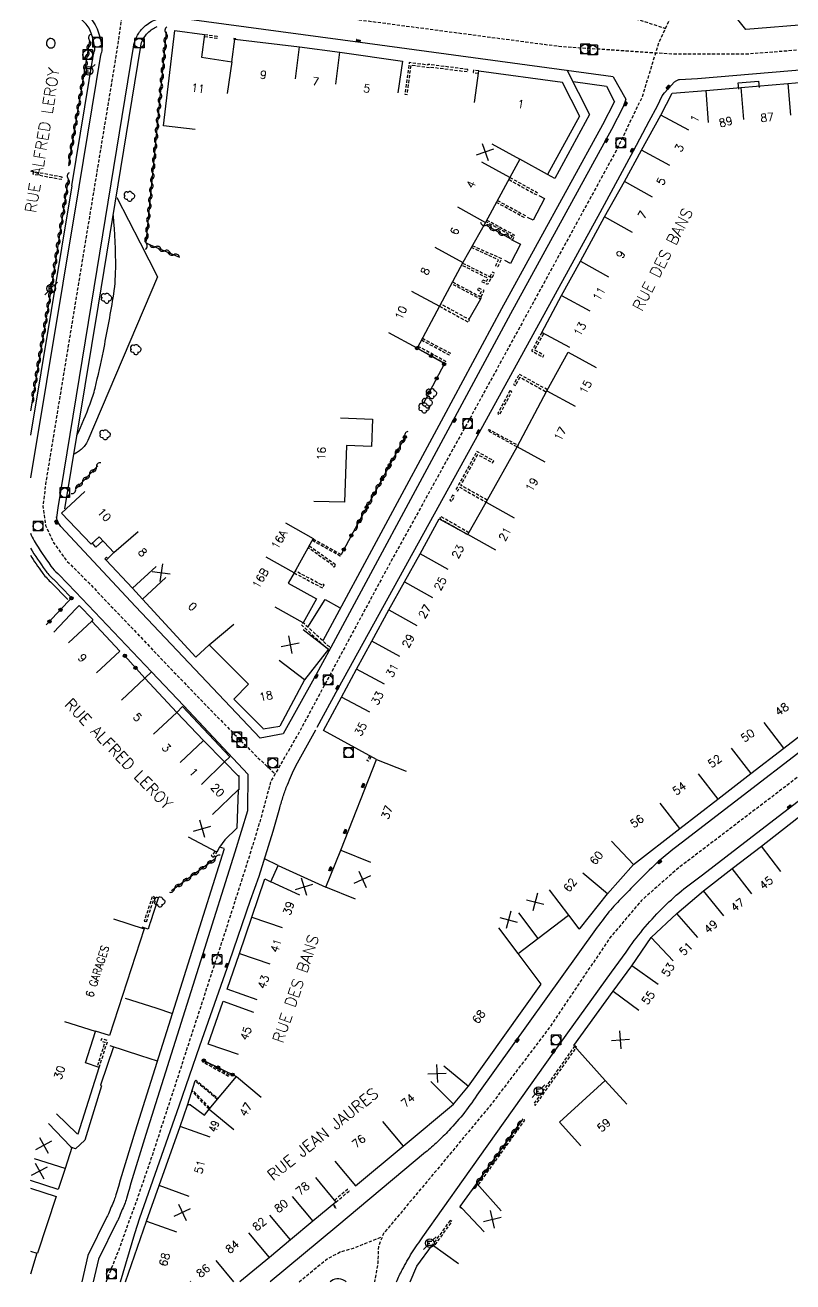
# Model space of a CAD drawing. Header units: millimetres. Extents: x 154999 to 156001, y 121000 to 122001.
# Drawn here: x 154999.2 to 155119.1, y 121000 to 121196.3 of the extents above; entities that cross this region are included whole.
import ezdxf
from ezdxf.enums import TextEntityAlignment as Align

# ---------------------------------------------------------------- set-up
doc = ezdxf.new("R2010")
doc.units = ezdxf.units.MM
doc.linetypes.add('DASHED', pattern=[0.75, 0.5, -0.25])
doc.layers.get('0').update_dxf_attribs({"linetype": 'CONTINUOUS'})
for name, color, linetype in [('W0001', 6, 'DASHED'), ('W0008', 7, 'CONTINUOUS'), ('W0017', 7, 'CONTINUOUS'), ('W0100', 7, 'CONTINUOUS'), ('W0112', 1, 'DASHED'), ('W0300', 7, 'CONTINUOUS'), ('W0302', 3, 'CONTINUOUS'), ('W0310', 3, 'CONTINUOUS'), ('W0322', 7, 'CONTINUOUS'), ('W0400', 7, 'CONTINUOUS'), ('W0420', 7, 'CONTINUOUS'), ('W0471', 7, 'CONTINUOUS'), ('W0984', 7, 'CONTINUOUS'), ('W0989', 7, 'CONTINUOUS'), ('W0991', 7, 'CONTINUOUS'), ('W1102', 7, 'CONTINUOUS')]:
    doc.layers.add(name, color=color, linetype=linetype)
doc.styles.get("Standard").update_dxf_attribs({"font": 'romans.shx', "width": 0.85})

# ---------------------------------------------------------------- blocks, each defined once
blk = doc.blocks.new('t991o')
at = {"color": 0, "linetype": 'Continuous'}
for p, q in [((-1, 1), (1, -1)), ((-1, -1), (1, 1))]:
    blk.add_line(p, q, dxfattribs=at)
blk = doc.blocks.new('t310o')
at = {"color": 0, "linetype": 'Continuous'}
for centre, start, end in [((-0.5, 0.38), 216.8699, 323.1304), ((0.5, -0.37), 36.8699, 143.1303)]:
    blk.add_arc(centre, 0.625, start, end, dxfattribs=at)
blk = doc.blocks.new('t322o')
at = {"color": 0, "linetype": 'Continuous'}
for radius in [0.25, 0.15]:
    blk.add_circle((0, 0), radius, dxfattribs=at)
blk = doc.blocks.new('T400')
for p, q in [((-0.15, 0.3), (0.15, 0.3)), ((-0.15, -0.25), (-0.15, 0.3)), ((-0.15, 0.15), (0.15, 0.15)), ((-0.15, 0), (0.15, 0)), ((0.15, 0.3), (0.15, -0.25)), ((-0.15, -0.15), (0.15, -0.15)), ((-0.15, -0.25), (-0.15, -0.3)), ((-0.15, -0.3), (0.15, -0.3)), ((0.15, -0.3), (0.15, -0.25))]:
    blk.add_line(p, q)
blk = doc.blocks.new('T420')
for p, q in [((0.75, 0.75), (-0.75, 0.75)), ((-0.75, 0.75), (-0.75, -0.75)), ((0.75, 0.75), (0.75, -0.75)), ((0.75, -0.75), (-0.75, -0.75))]:
    blk.add_line(p, q)
blk.add_ellipse((0, 0), major_axis=(-0.53, 0.53), ratio=1, start_param=3.926991, end_param=10.210176)
blk = doc.blocks.new('T300')
for p, q in [((-0.8, 0.51), (-0.86, 0.34)), ((-0.86, 0.34), (-0.86, 0.17)), ((-0.86, 0.17), (-0.74, 0.06)), ((-0.69, 0.63), (-0.8, 0.51)), ((-0.8, -0.06), (-0.74, 0.06)), ((-0.74, 0.06), (-0.69, 0.11)), ((-0.57, 0.69), (-0.69, 0.63)), ((-0.46, 0.69), (-0.57, 0.69)), ((-0.29, 0.63), (-0.46, 0.69)), ((-0.29, 0.63), (-0.17, 0.74)), ((-0.23, 0.57), (-0.29, 0.63)), ((-0.17, 0.74), (-0.06, 0.8)), ((-0.06, 0.8), (0.06, 0.8)), ((0.06, 0.8), (0.23, 0.74)), ((0.23, 0.74), (0.34, 0.63)), ((0.34, 0.63), (0.4, 0.51)), ((0.46, 0.46), (0.34, 0.46)), ((0.4, 0.51), (0.4, 0.46)), ((0.57, 0.4), (0.46, 0.46)), ((0.57, 0.4), (0.69, 0.29)), ((0.69, 0.29), (0.74, 0.17)), ((0.74, 0.06), (0.69, -0.17)), ((0.74, 0.17), (0.74, 0.06)), ((-0.8, -0.17), (-0.8, -0.06)), ((-0.8, -0.23), (-0.8, -0.17)), ((-0.74, -0.34), (-0.8, -0.23)), ((-0.69, -0.4), (-0.74, -0.34)), ((-0.51, -0.46), (-0.69, -0.4)), ((-0.4, -0.46), (-0.51, -0.46)), ((-0.4, -0.46), (-0.34, -0.46)), ((-0.34, -0.46), (-0.34, -0.4)), ((-0.34, -0.51), (-0.34, -0.46)), ((-0.29, -0.63), (-0.34, -0.51)), ((-0.17, -0.74), (-0.29, -0.63)), ((-0.06, -0.8), (-0.17, -0.74)), ((0.06, -0.8), (-0.06, -0.8)), ((0.17, -0.74), (0.06, -0.8)), ((0.23, -0.69), (0.17, -0.74)), ((0.29, -0.46), (0.23, -0.46)), ((0.29, -0.63), (0.23, -0.69)), ((0.46, -0.4), (0.29, -0.46)), ((0.34, -0.51), (0.29, -0.63)), ((0.34, -0.51), (0.34, -0.46)), ((0.57, -0.34), (0.46, -0.4)), ((0.63, -0.29), (0.57, -0.34)), ((0.69, -0.17), (0.63, -0.29))]:
    blk.add_line(p, q)
blk = doc.blocks.new('T471')
for p, q in [((-0.333334, 0.333334), (-0.333334, -0.333334)), ((-0.333334, 0.333334), (0.333334, 0.333334)), ((-0.333334, 0), (0, 0)), ((0.500001, 0.500001), (1.000002, 1.000002)), ((-0.500001, -0.500001), (-1.000002, -1.000002)), ((-0.333334, -0.333334), (0.333334, -0.333334))]:
    blk.add_line(p, q)
blk.add_ellipse((0, 0), major_axis=(0.471405, 0.471405), ratio=1, start_param=5.4977871438, end_param=11.780972451)

msp = doc.modelspace()

# ---------------------------------------------------------------- linework, layer by layer
at = {"layer": 'W0001', "flags": 128}
for points in [[(155134.61, 121367.42), (155130.64, 121311.19), (155127.6, 121281.62), (155123.86, 121265.99), (155118.48, 121246.86), (155114.98, 121237.06), (155105.61, 121209.6), (155098.14, 121193.5), (155095.57, 121185.1), (155091.56, 121176.76), (155069.37, 121136.17), (155055.35, 121110.74), (155041.99, 121085.85), (155037.55, 121078.15), (155035.91, 121072.09), (155034.05, 121066.02), (155030.77, 121055.76), (155022.34, 121029.93), (155018.84, 121019.2), (155016.74, 121013.14), (155013.7, 121004.74), (155011.83, 121000.07), (155011.82, 121000)], [(155000, 121204), (155027.91, 121200.24), (155082.58, 121193.01), (155100.47, 121191.8), (155111.69, 121191.8), (155150.23, 121194.83), (155156.78, 121195.53), (155160.51, 121197.16), (155166.35, 121201.13), (155195.09, 121220.96), (155241.5, 121252.34), (155272.8, 121273.57), (155292.33, 121286.81), (155328.07, 121311.78), (155364.75, 121336.74), (155374.12, 121343.36)], [(155409.87, 121270.76), (155375.71, 121249.01), (155365.05, 121242.26), (155327.02, 121217.34), (155286.14, 121190.81), (155263.95, 121176.77), (155256.84, 121172.3), (155241.83, 121161.88), (155239.65, 121160.62), (155191.34, 121129.29), (155166.62, 121113.41), (155151.03, 121102.76), (155129.53, 121086.17), (155101.1, 121064.53), (155095.42, 121059.52), (155090.49, 121053.68), (155081.09, 121039.72), (155072.15, 121027.93), (155062.4, 121016.17), (155055.18, 121007.58), (155054.38, 121005.52), (155054.26, 121002.89), (155053.78, 121000)], [(155067.06, 121209.33), (155085.33, 121201.11), (155093.96, 121197.5), (155099.21, 121195.79)], [(155014.93, 121201.99), (155013.36, 121191.5), (155004.36, 121136.8), (155002.36, 121124.57), (155001.96, 121121.16), (155002.36, 121118.16), (155003.56, 121115.55), (155005.57, 121112.74), (155009.18, 121109.13), (155024.05, 121093.55), (155031.67, 121085.73), (155035.29, 121082.12), (155038.25, 121079.36)], [(155041.98, 121000), (155043.12, 121000.96), (155046.45, 121003.64), (155048.4, 121004.68), (155050.47, 121005.25), (155052.41, 121006.05), (155054.98, 121007.06)]]:
    msp.add_lwpolyline(points, dxfattribs=at)
at = {"layer": 'W0008', "flags": 128}
for points in [[(155371.88, 121345.28), (155326.79, 121314.29), (155289.13, 121288.43), (155239.78, 121254.82), (155193.14, 121223.09), (155162.24, 121202.09), (155155.49, 121199.35), (155152.83, 121198.96), (155111.8, 121195.6), (155108.03, 121200.38, -0.060237), (155107.76, 121200.95, -0.060237), (155107.63, 121201.57, -0.050109), (155107.64, 121202.09, -0.050109), (155107.75, 121202.6)], [(155000, 121200.63), (155006.54, 121199.73), (155008.17, 121198.38, -0.063536), (155009.7, 121196.98, -0.088425), (155010.44, 121195.7, -0.042429), (155011.12, 121193.19, -0.096599), (155011.1, 121192.04, -0.052474), (155011.03, 121191.8, 0.062978), (155010.96, 121191.59), (155007.56, 121171.03), (155000, 121125.61)], [(155004.11, 121119.41), (155004.32, 121120.92), (155009.57, 121152.72), (155016.12, 121192.87), (155016.18, 121193.26, -0.085949), (155016.62, 121194.54, -0.069327), (155017.61, 121195.88, -0.049537), (155018.44, 121196.57, -0.049537), (155019.38, 121197.08), (155020.34, 121197.46), (155021.31, 121197.7), (155051.53, 121193.66), (155091.05, 121188.28)], [(155044.8, 121086.64), (155048.1, 121092.68), (155070.13, 121132.64), (155089.02, 121167.02), (155094.2, 121176.66), (155096.65, 121181.31), (155097.95, 121183.71), (155098.72, 121185.28), (155099.06, 121185.72), (155100.65, 121187.44, -0.027675), (155100.81, 121187.57, -0.027675), (155100.99, 121187.67, -0.028388), (155101.19, 121187.76, -0.028388), (155101.39, 121187.82), (155104.24, 121187.96), (155133.1, 121190.39)], [(155039.48, 121085.6), (155035.92, 121084.94), (155016.44, 121105.51), (155004.77, 121117.98, -0.031015), (155004.54, 121118.3, -0.031015), (155004.35, 121118.64, -0.034827), (155004.19, 121119.05, -0.034827), (155004.09, 121119.48)], [(155166.37, 121117.06), (155165.29, 121116.32), (155159.21, 121112.11), (155152.7, 121107.49), (155149.21, 121104.92), (155145.86, 121102.46), (155141.86, 121099.36), (155129.59, 121089.99), (155102.34, 121069.04, 0.011925), (155098.8, 121066.26, 0.02308), (155097.07, 121064.69, 0.002925), (155093.83, 121061.45, 0.003852), (155091.41, 121058.95, 0.023085), (155090.39, 121057.78, 0.010317), (155088.29, 121055.03), (155070, 121029.54, -0.023203), (155067.83, 121026.48, -0.023203), (155065.38, 121023.64, -0.015389), (155063.61, 121021.89, -0.015389), (155061.74, 121020.24), (155047.86, 121008.66), (155037.46, 121000)], [(155000, 121116.95, 0.042601), (155000.6, 121115.75, 0.018612), (155003.2, 121111.81, 0.055432), (155004.27, 121110.63, 0.012521), (155004.38, 121110.54, -0.030024), (155004.43, 121110.5), (155007.06, 121107.79), (155018.94, 121095.3), (155023.95, 121089.98), (155033.96, 121079.28), (155033.92, 121073.57), (155031.93, 121067.14), (155026.89, 121051.06), (155018.05, 121023.04), (155015.71, 121015.42), (155015.45, 121014.45, -0.012141), (155015.03, 121013.03, -0.018142), (155014.69, 121012.1, -0.002632), (155013.81, 121009.97, -0.015568), (155013.64, 121009.61, -0.035831), (155013.58, 121009.5, 0.036341), (155013.51, 121009.39), (155010.63, 121003.53), (155009.8, 121000)], [(155057.18, 121000, -0.013676), (155058.09, 121001.88, -0.019917), (155059.61, 121004.53, -0.019917), (155061.33, 121007.05), (155067.64, 121015.99), (155081.84, 121035.91), (155090.81, 121048.37), (155093.07, 121051.52, -0.02366), (155095.69, 121055.02, -0.02366), (155098.64, 121058.25, -0.022495), (155101.7, 121061.06, -0.022495), (155105.01, 121063.57), (155114.1, 121070.6), (155133.43, 121085.44), (155146.89, 121095.82, -0.002584), (155151.43, 121099.26, -0.007651), (155152.99, 121100.39, -0.000457), (155158.19, 121104.04, -0.000292), (155166.35, 121109.74, -0.006695), (155169.44, 121111.84, -0.002981), (155176.48, 121116.42)], [(155014.08, 121000), (155016.3, 121007.55), (155017.11, 121010), (155023.22, 121027.49), (155026.49, 121036.85), (155031.09, 121050.04), (155034.39, 121059.6), (155035.75, 121063.39), (155037.91, 121070.41), (155038.96, 121074.06, -0.012709), (155039.51, 121075.87, -0.012709), (155040.15, 121077.64, -0.011033), (155040.78, 121079.15, -0.011033), (155041.47, 121080.63), (155044.58, 121086.25)], [(155049.35, 121000, 0.035946), (155049.13, 121000.17, 0.172482), (155047.86, 121000.45, 0.148699), (155046.82, 121000, 0.148699)]]:
    msp.add_lwpolyline(points, format="xyb", dxfattribs=at)
msp.add_lwpolyline([(155091.03, 121188.24), (155093.01, 121184.74), (155092.61, 121183.56), (155090.79, 121179.98), (155075, 121151.23), (155065.94, 121134.39), (155046.93, 121099.11), (155044.35, 121094.3), (155039.5, 121085.59)], dxfattribs=at)
at = {"layer": 'W0017'}
for p, q in [((155000, 121173.52), (155000.47, 121173.39)), ((155006.48, 121171.21), (155000, 121132.26)), ((155070.3, 121153.52), (155068.52, 121150.33)), ((155018.94, 121095.3), (155017.86, 121094.3)), ((155030.28, 121067.7), (155029.52, 121067.92)), ((155038.73, 121065.05), (155036.6, 121066.08)), ((155019.95, 121059.95), (155018.69, 121056.07)), ((155024.52, 121027.58), (155025.76, 121031.38))]:
    msp.add_line(p, q, dxfattribs=at)
at = {"layer": 'W0017', "flags": 128}
for points in [[(155005.37, 121120.74), (155010.62, 121152.55), (155017.18, 121192.7), (155017.24, 121193.09, -0.085949), (155017.56, 121194.02, -0.069327), (155018.37, 121195.12, -0.049537), (155019.04, 121195.68, -0.049537), (155019.8, 121196.09)], [(155006.47, 121171.21), (155009.88, 121191.77, -0.062978), (155010.02, 121192.24, 0.052474), (155010.03, 121192.27, 0.096599), (155010.04, 121192.99, 0.042429), (155009.41, 121195.32, 0.088425), (155008.86, 121196.27, 0.063536), (155007.54, 121197.48)], [(155013.49, 121169.37), (155017.13, 121162.32), (155019.87, 121156.98), (155008.96, 121131.41, -0.053677), (155008.52, 121130.65, -0.053677), (155007.92, 121130, -0.041184), (155007.37, 121129.6, -0.041184), (155006.77, 121129.29)], [(155007.27, 121132.23, 0.015072), (155009.34, 121137.16, 0.031452), (155010.11, 121139.61, 0.011026), (155011.4, 121145.38, 0.007697), (155012.93, 121153.69, 0.04104), (155013.33, 121158.32, 0.023034), (155012.97, 121166.58)], [(155000, 121114.62, 0.016089), (155002.31, 121111.17, 0.055432), (155003.53, 121109.81, 0.010256), (155003.66, 121109.7), (155006.27, 121107.02)], [(155030.27, 121067.66), (155025.23, 121051.58), (155016.39, 121023.55), (155014.04, 121015.9), (155013.77, 121014.91, -0.012141), (155013.37, 121013.57, -0.018142), (155013.08, 121012.76, -0.002632), (155012.2, 121010.64, -0.012708), (155012.11, 121010.43, 0.029783), (155011.96, 121010.16), (155008.98, 121004.12), (155008.01, 121000)]]:
    msp.add_lwpolyline(points, format="xyb", dxfattribs=at)
msp.add_lwpolyline([(155003.72, 121192.99, 0.301633), (155003.8, 121193.8, 0.251411), (155003.19, 121194.2, 0.287905), (155002.62, 121193.91, 0.215359), (155002.54, 121193.24, 0.231527), (155002.97, 121192.78, 0.322064)], format="xyb", close=True, dxfattribs=at)
for points in [[(155083.82, 121189.32), (155087.33, 121182.32), (155081.92, 121172.33), (155080.79, 121172.96)], [(155084.82, 121187.5), (155090.03, 121186.79), (155091.24, 121184.34)], [(155110.68, 121186.3), (155110.6, 121187.3), (155113.77, 121187.54), (155113.85, 121186.54)], [(155091.2, 121184.27), (155089.4, 121180.71), (155073.62, 121151.98), (155064.55, 121135.14), (155045.69, 121100.12)], [(155079.44, 121169.68), (155080.33, 121169.21), (155078.55, 121165.82), (155077.66, 121166.28)], [(155075.3, 121162.73), (155076.57, 121162.07), (155074.99, 121159.09), (155074.1, 121159.56)], [(155011.33, 121115.75), (155010.22, 121114.78), (155009.68, 121115.39)], [(155007.61, 121105.65), (155007.11, 121105.12), (155003.68, 121101.49)], [(155007.62, 121105.66), (155009.74, 121103.46), (155009.58, 121103.22)], [(155043.34, 121102.29), (155046.03, 121106.59), (155048.3, 121105.34)], [(155022.89, 121088.96), (155023.75, 121089.85), (155031.16, 121082), (155030.31, 121081.21)], [(155018.7, 121056.11), (155018.39, 121055.11), (155017.44, 121055.4)], [(155022.25, 121041.88), (155019.63, 121042.73), (155014.88, 121044.28)], [(155012.96, 121036.73), (155010.97, 121030.72), (155011.09, 121030.64), (155008.49, 121022.15), (155007.04, 121020.79), (155006.46, 121021)], [(155019.85, 121034.47), (155017.23, 121035.33), (155012.47, 121036.87)]]:
    msp.add_lwpolyline(points, dxfattribs=at)
at = {"layer": 'W0100', "flags": 128}
for points in [[(155025.74, 121180), (155020.78, 121180.59), (155022.56, 121195.46), (155027.21, 121194.84), (155026.74, 121191.28), (155031.49, 121190.55), (155031.96, 121194.13), (155042.04, 121192.89), (155048.37, 121192.06), (155058.12, 121190.7), (155057.43, 121185.74)], [(155069.39, 121184.21), (155070.06, 121189.17), (155083.12, 121187.41)], [(155084.3, 121145.94), (155079.9, 121148.31), (155083, 121154.08), (155085.95, 121159.41), (155089.71, 121166.34), (155092.8, 121171.88), (155095.5, 121176.79), (155098.47, 121182.25), (155100.25, 121185.7), (155105.52, 121186.09), (155110.99, 121186.54), (155118.33, 121187.21), (155125.54, 121187.83)], [(155083.09, 121187.42), (155085.78, 121182.09), (155080.79, 121172.96), (155076.46, 121175.35), (155074.9, 121172.51), (155071.11, 121165.48), (155067.56, 121159.22), (155063.93, 121152.38), (155060.42, 121145.86), (155056.02, 121148.23)], [(155045.79, 121086.15), (155048.63, 121091.35), (155050.93, 121095.71), (155053.32, 121100.1), (155056.02, 121104.98), (155058.45, 121109.33), (155060.89, 121113.7), (155063.88, 121119.21), (155068.36, 121116.74), (155071.21, 121121.8), (155076.04, 121130.42), (155080.71, 121139.19), (155084.04, 121145.21), (155088.41, 121142.8)], [(155048.47, 121134.97), (155053.46, 121134.77), (155053.3, 121130.49), (155049.4, 121130.64), (155049.05, 121121.78), (155044.29, 121121.91)], [(155008.53, 121123.46), (155004.85, 121120.07), (155009.49, 121115.21), (155010.72, 121116.39), (155013.06, 121113.91), (155011.82, 121112.74), (155015.96, 121108.34), (155017.49, 121106.65), (155025.83, 121097.56), (155027.94, 121099.5), (155034.1, 121093.34), (155031.77, 121091.01), (155036.3, 121086.48), (155036.35, 121086.36), (155038.98, 121086.82)], [(155039.84, 121118.54), (155044.2, 121116.09), (155041.2, 121110.75), (155040.28, 121109.13), (155044.69, 121106.7), (155042.62, 121102.95), (155038.24, 121105.37)], [(155005.94, 121099.8), (155009.58, 121103.22), (155013.97, 121098.54), (155010.32, 121095.12)], [(155042.6, 121101.9), (155046.56, 121098.84), (155042.84, 121094.02), (155038.98, 121086.79)], [(155014.22, 121090.87), (155017.86, 121094.3), (155022.89, 121088.96), (155027.02, 121084.57), (155030.31, 121081.21), (155032.47, 121079.04), (155032.57, 121079.09), (155032.54, 121076.87), (155032.44, 121076.87)], [(155035.44, 121044.07), (155030.72, 121045.73), (155032.67, 121051.29), (155034.6, 121056.97), (155036.61, 121062.94), (155037.55, 121062.51), (155038.73, 121065.05), (155046.16, 121061.66), (155048.52, 121067.41), (155054.07, 121081.6), (155045.8, 121086.12)], [(155047.58, 121018.86), (155050.78, 121015.02), (155058.22, 121021.22), (155066.12, 121027.76), (155068.44, 121030.56), (155079.82, 121046.52), (155076.21, 121051.3), (155079.28, 121053.64), (155084.07, 121057.26), (155085.68, 121055.13), (155085.95, 121055.29), (155090.14, 121060.62), (155094.2, 121065.21), (155101.45, 121070.83), (155107.41, 121075.39), (155112.54, 121079.4), (155117.69, 121083.38), (155123.18, 121087.57)], [(155086.01, 121021.24), (155082.65, 121024.93), (155089.79, 121031.44), (155084.89, 121036.94), (155091.06, 121045.42), (155093.99, 121049.35), (155096.98, 121053.77), (155100.97, 121057.53), (155105.17, 121061.08), (155109.64, 121064.58), (155114.2, 121068.05), (155119.73, 121072.38), (155124.3, 121075.89), (155133.23, 121082.71), (155136.26, 121078.74)], [(155032.45, 121076.86), (155032.27, 121070.89), (155030.39, 121069.05), (155029.52, 121067.92), (155029.12, 121067.14), (155024.68, 121069.45)], [(155012.99, 121056.69), (155017.75, 121055.15), (155012.34, 121038.47), (155010.15, 121039.18)], [(155032.5, 121035.49), (155027.79, 121037.15), (155030.14, 121043.82), (155034.85, 121042.15)], [(155004.1, 121026.24), (155007.23, 121023.18), (155007.46, 121023.14), (155010.73, 121033.47), (155008.6, 121034.21), (155010.15, 121039.12)], [(155002.81, 121024.76), (155006.29, 121021.17), (155006.46, 121021), (155005.41, 121017.7), (155004.35, 121014.42), (155000, 121015.83)], [(155044.52, 121016.31), (155047.71, 121012.45), (155044.1, 121009.47), (155040.64, 121006.58), (155037.33, 121003.8), (155032.74, 121000)], [(155070.89, 121007.82), (155067.45, 121011.45), (155067.14, 121011.79), (155069.73, 121015.37), (155073.53, 121011.12)], [(155000, 121014.62), (155004, 121013.32), (155001.13, 121004.47), (155001, 121004.5), (155000, 121001.18)], [(155059.34, 121000), (155060.39, 121002.47), (155062.83, 121005.8), (155066.87, 121002.85)]]:
    msp.add_lwpolyline(points, dxfattribs=at)
msp.add_lwpolyline([(155014.86, 121000), (155018.12, 121009.48), (155020.11, 121015.03), (155023.39, 121024.25), (155024.52, 121027.58, -0.091524), (155024.64, 121027.67, -0.091524), (155024.78, 121027.71, -0.076502), (155024.91, 121027.7, -0.076502), (155025.03, 121027.66), (155027.19, 121026.03), (155027.93, 121026.95), (155032.19, 121032.07), (155036.04, 121028.87)], format="xyb", dxfattribs=at)
at = {"layer": 'W0112', "flags": 128}
for points in [[(155027.21, 121194.84), (155029.17, 121194.57), (155029.12, 121194.22), (155027.17, 121194.5)], [(155032.1, 121194.11), (155032.11, 121194.17), (155031.8, 121194.2), (155031.76, 121193.85), (155031.92, 121193.84)], [(155070.06, 121189.17), (155069.22, 121189.25), (155069.18, 121188.91), (155070.02, 121188.82)], [(155074.9, 121172.51), (155079.25, 121170.12), (155079.06, 121169.77), (155074.71, 121172.16)], [(155072.96, 121168.92), (155077.3, 121166.57), (155077.16, 121166.25), (155072.79, 121168.61)], [(155071.31, 121165.86), (155075.64, 121163.52), (155075.47, 121163.26), (155071.16, 121165.59)], [(155069.03, 121161.88), (155073.6, 121159.84), (155073.02, 121158.54), (155072.7, 121158.68), (155073.14, 121159.66), (155068.89, 121161.56)], [(155067.52, 121159.14), (155071.99, 121156.9), (155071.42, 121155.77), (155070.53, 121156.21), (155070.68, 121156.53), (155071.27, 121156.24), (155071.52, 121156.74), (155067.35, 121158.83)], [(155065.95, 121156.19), (155070.5, 121153.78), (155070.3, 121153.52), (155065.8, 121155.91)], [(155063.93, 121152.38), (155068.41, 121149.93), (155068.6, 121150.29), (155064.12, 121152.73)], [(155061.25, 121147.39), (155065.61, 121145.04), (155065.47, 121144.74), (155061.09, 121147.1)], [(155079.9, 121148.31), (155078.31, 121145.41), (155080.06, 121144.45), (155080.23, 121144.75), (155078.78, 121145.55), (155080.21, 121148.14)], [(155060.42, 121145.86), (155064.79, 121143.48), (155064.93, 121143.75), (155060.57, 121146.13)], [(155080.79, 121139.33), (155076.37, 121141.77), (155075.48, 121140.17), (155075.79, 121140), (155076.5, 121141.29), (155080.62, 121139.02)], [(155071.37, 121122.09), (155067.25, 121124.43), (155069.89, 121129.23), (155072.21, 121127.95), (155072.38, 121128.26), (155069.75, 121129.7), (155066.95, 121124.6), (155066.45, 121123.73), (155066.76, 121123.56), (155067.08, 121124.13), (155071.2, 121121.78)], [(155068.52, 121117.01), (155064.13, 121119.55), (155063.95, 121119.26), (155064.24, 121119.07), (155068.36, 121116.74)], [(155044.18, 121116.06), (155048.55, 121113.6), (155048.39, 121113.38), (155044.05, 121115.82)], [(155043.57, 121114.98), (155047.71, 121112.03), (155047.43, 121111.63), (155047.14, 121111.84), (155047.22, 121111.95), (155043.4, 121114.67)], [(155041.2, 121110.75), (155045.62, 121108.4), (155045.88, 121108.82), (155045.59, 121109.01), (155045.5, 121108.86), (155041.37, 121111.06)], [(155053.24, 121082.05), (155052.84, 121081.33), (155052.61, 121081.43), (155053.01, 121082.18)], [(155010.73, 121033.47), (155012.08, 121037.66), (155011.13, 121037.97), (155011.02, 121037.63), (155011.64, 121037.43), (155010.4, 121033.58)], [(155029.22, 121028.5), (155025.76, 121031.38), (155025.87, 121031.52), (155029.33, 121028.64)], [(155027.93, 121026.95), (155025.19, 121029.86), (155025.32, 121029.98), (155028.06, 121027.08)], [(155047.3, 121012.12), (155047.78, 121011.55), (155047.7, 121011.5), (155047.23, 121012.06)]]:
    msp.add_lwpolyline(points, dxfattribs=at)
for points in [[(155068.34, 121189.38), (155062.09, 121190.17), (155062.07, 121190.07), (155059.18, 121190.46), (155058.51, 121185.5), (155058.86, 121185.45), (155059.48, 121190.06), (155062.37, 121189.68), (155062.38, 121189.78), (155068.3, 121189.03)], [(155004.96, 121172.56), (155000.47, 121173.39), (155000.4, 121173.05), (155004.9, 121172.22)], [(155075.3, 121162.73), (155075.54, 121163.19), (155075.23, 121163.35), (155074.99, 121162.89)], [(155072.14, 121156.9), (155072.52, 121157.55), (155072.21, 121157.72), (155071.84, 121157.08)], [(155070.42, 121153.88), (155070.89, 121154.83), (155069.99, 121155.27), (155069.84, 121154.95), (155070.42, 121154.67), (155070.11, 121154.03)], [(155074.92, 121139.21), (155073.02, 121135.65), (155073.33, 121135.49), (155075.23, 121139.05)], [(155076.04, 121130.42), (155071.53, 121132.92), (155071.66, 121133.16), (155076.18, 121130.66)], [(155065.97, 121122.9), (155065.52, 121122.08), (155065.83, 121121.91), (155066.28, 121122.74)], [(155011.63, 121112.94), (155011.82, 121112.74), (155012.07, 121112.99), (155011.87, 121113.19)], [(155046.76, 121099.2), (155046.43, 121099.42), (155043.34, 121102.29), (155042.62, 121102.95), (155042.33, 121102.64), (155043.05, 121101.98), (155046.17, 121099.1), (155046.52, 121098.86)], [(155028.48, 121066.32), (155028.91, 121066.65), (155029.12, 121067.14), (155028.79, 121067.28), (155028.62, 121066.87), (155028.26, 121066.6)], [(155018.14, 121056.25), (155019.4, 121060.12), (155019.06, 121060.23), (155017.8, 121056.36)], [(155085.05, 121036.87), (155078.61, 121027.78), (155078.89, 121027.58), (155085.34, 121036.67)], [(155031.11, 121032.3), (155027, 121034.55), (155026.91, 121034.38), (155031.02, 121032.12)], [(155076.94, 121025.44), (155069.73, 121015.37), (155070.01, 121015.17), (155077.23, 121025.24)], [(155047.71, 121012.45), (155049.79, 121014.18), (155049.56, 121014.45), (155047.48, 121012.72)], [(155067.14, 121011.79), (155067.07, 121011.7), (155067.34, 121011.49), (155067.41, 121011.57)], [(155065.57, 121009.6), (155062.83, 121005.8), (155063.11, 121005.6), (155065.86, 121009.4)]]:
    msp.add_lwpolyline(points, close=True, dxfattribs=at)
at = {"layer": 'W0302', "flags": 128}
msp.add_lwpolyline([(155000, 121113.51, 0.01247), (155001.82, 121110.82, 0.055432), (155003.14, 121109.36, 0.008424), (155003.26, 121109.26), (155005.85, 121106.61)], format="xyb", dxfattribs=at)
at = {"layer": 'W0310', "flags": 128}
for points in [[(155009.25, 121193.87), (155005.97, 121174.52)], [(155018.07, 121162.29), (155021.25, 121195.24)], [(155005.92, 121172.26), (155003.23, 121155.15), (155000, 121136.07)], [(155071.21, 121165.04), (155075.07, 121162.9)], [(155018.07, 121162.29), (155018.73, 121162.01), (155023.32, 121160.04)], [(155058.51, 121131.96), (155050.42, 121117.08)], [(155007.07, 121123.84), (155008.45, 121125.28), (155010.53, 121127.44)], [(155028.86, 121066.06), (155022.02, 121061.1)], [(155069.73, 121015.37), (155076.71, 121025.1)]]:
    msp.add_lwpolyline(points, dxfattribs=at)
at = {"layer": 'W0322', "flags": 128}
for points in [[(155060.42, 121145.86), (155064.68, 121143.44), (155061.44, 121137.23)], [(155058.51, 121131.96), (155050.42, 121117.08), (155048.55, 121113.6)], [(155006.41, 121106.78), (155005.92, 121106.25), (155002.48, 121102.62)], [(155014.76, 121097.8), (155017.86, 121094.3)], [(155027.09, 121034.58), (155032.19, 121032.07)]]:
    msp.add_lwpolyline(points, dxfattribs=at)
at = {"layer": 'W1102'}
for p, q in [((155041.41, 121187.93), (155042.04, 121192.89)), ((155047.7, 121187.1), (155048.37, 121192.06)), ((155031.49, 121190.55), (155030.74, 121185.61)), ((155105.52, 121186.09), (155105.9, 121181.1)), ((155110.99, 121186.54), (155111.42, 121181.55)), ((155118.33, 121187.21), (155118.77, 121182.23)), ((155102.88, 121179.91), (155098.47, 121182.25)), ((155072.08, 121177.76), (155076.46, 121175.35)), ((155099.89, 121174.39), (155095.5, 121176.79)), ((155074.9, 121172.51), (155070.51, 121174.9)), ((155097.18, 121169.45), (155092.8, 121171.88)), ((155066.73, 121167.9), (155071.11, 121165.48)), ((155094.08, 121163.93), (155089.71, 121166.34)), ((155063.18, 121161.62), (155067.56, 121159.22)), ((155085.95, 121159.41), (155090.33, 121157.01)), ((155059.52, 121154.73), (155063.93, 121152.38)), ((155083, 121154.08), (155087.39, 121151.69)), ((155080.71, 121139.19), (155085.11, 121136.81)), ((155080.43, 121128.03), (155076.04, 121130.42)), ((155071.21, 121121.8), (155075.57, 121119.35)), ((155013.06, 121113.91), (155016.84, 121117.19)), ((155072.72, 121114.29), (155068.36, 121116.74)), ((155041.2, 121110.75), (155036.85, 121113.22)), ((155065.27, 121111.29), (155060.89, 121113.7)), ((155019.63, 121111.73), (155015.96, 121108.34)), ((155021.18, 121110.01), (155017.49, 121106.65)), ((155058.45, 121109.33), (155062.82, 121106.9)), ((155056.02, 121104.98), (155060.39, 121102.55)), ((155027.94, 121099.5), (155031.76, 121102.72)), ((155057.7, 121097.7), (155053.32, 121100.1)), ((155042.84, 121094.02), (155038.88, 121097.07)), ((155055.34, 121093.35), (155050.93, 121095.71)), ((155053.03, 121088.98), (155048.63, 121091.35)), ((155019.25, 121085.54), (155022.89, 121088.96)), ((155117.69, 121083.38), (155114.65, 121087.35)), ((155023.41, 121081.11), (155027.02, 121084.57)), ((155109.48, 121083.35), (155112.54, 121079.4)), ((155026.75, 121077.69), (155030.31, 121081.21)), ((155054.07, 121081.6), (155058.73, 121079.78)), ((155104.35, 121079.35), (155107.41, 121075.39)), ((155032.44, 121076.87), (155028.45, 121073)), ((155101.45, 121070.83), (155098.4, 121074.79)), ((155094.2, 121065.21), (155090.78, 121068.86)), ((155117.26, 121064.1), (155114.2, 121068.05)), ((155048.52, 121067.41), (155053.16, 121065.55)), ((155112.7, 121060.62), (155109.64, 121064.58)), ((155042.08, 121060.4), (155037.55, 121062.51)), ((155090.14, 121060.62), (155086.3, 121063.82)), ((155050.79, 121059.76), (155046.16, 121061.66)), ((155081.06, 121061.25), (155084.07, 121057.26)), ((155108.32, 121057.2), (155105.17, 121061.08)), ((155034.6, 121056.97), (155039.33, 121055.37)), ((155076.25, 121057.62), (155079.28, 121053.64)), ((155104.3, 121053.8), (155100.97, 121057.53)), ((155076.21, 121051.3), (155073.18, 121055.28)), ((155100.41, 121050.14), (155096.98, 121053.77)), ((155032.67, 121051.29), (155037.4, 121049.66)), ((155098.06, 121046.46), (155093.99, 121049.35)), ((155091.06, 121045.42), (155095.08, 121042.46)), ((155010.15, 121039.12), (155005.38, 121040.62)), ((155064.58, 121033.74), (155068.44, 121030.56)), ((155066.12, 121027.76), (155062.58, 121031.29)), ((155089.79, 121031.44), (155093.16, 121027.74)), ((155027.93, 121026.95), (155031.8, 121023.79)), ((155055.03, 121025.06), (155058.22, 121021.22)), ((155028.11, 121022.61), (155023.39, 121024.25)), ((155005.41, 121017.7), (155000.65, 121019.23)), ((155024.82, 121013.35), (155020.11, 121015.03)), ((155040.9, 121013.32), (155044.1, 121009.47)), ((155018.12, 121009.48), (155022.84, 121007.82)), ((155040.64, 121006.58), (155037.43, 121010.42)), ((155037.33, 121003.8), (155034.12, 121007.64)), ((155000, 121004.8), (155001, 121004.5)), ((155028.96, 121003.36), (155031.73, 121000)), ((155025.09, 121000), (155025.01, 121000.1))]:
    msp.add_line(p, q, dxfattribs=at)

# ---------------------------------------------------------------- block references
at = {"layer": 'W0300'}
for p in [(155015.52, 121169.55), (155011.93, 121153.64), (155016.51, 121145.62), (155062.71, 121138.73), (155061.55, 121136.5), (155062.05, 121137.27), (155011.71, 121132.31), (155020.24, 121059.34)]:
    msp.add_blockref('T300', p, dxfattribs=at)
at = {"layer": 'W0310'}
for p, rotation in [((155021.22, 121195.02), 84.50289352625694), ((155009.25, 121193.87), 260.3697591455019), ((155021.07, 121193.46), 84.50289352625694), ((155008.73, 121190.78), 260.3697591455019), ((155008.99, 121192.33), 260.3697591455019), ((155020.92, 121191.9), 84.50289352625694), ((155008.47, 121189.24), 260.3697591455019), ((155020.62, 121188.79), 84.50289352625694), ((155020.77, 121190.35), 84.50289352625694), ((155008.2, 121187.69), 260.3697591455019), ((155020.47, 121187.23), 84.50289352625694), ((155007.94, 121186.15), 260.3697591455019), ((155020.32, 121185.67), 84.50289352625694), ((155007.42, 121183.06), 260.3697591455019), ((155007.68, 121184.61), 260.3697591455019), ((155020.17, 121184.11), 84.50289352625694), ((155007.16, 121181.52), 260.3697591455019), ((155019.87, 121180.99), 84.50289352625694), ((155020.02, 121182.55), 84.50289352625694), ((155006.89, 121179.97), 260.3697591455019), ((155019.72, 121179.43), 84.50289352625694), ((155006.37, 121176.89), 260.3697591455019), ((155006.63, 121178.43), 260.3697591455019), ((155019.57, 121177.88), 84.50289352625694), ((155006.11, 121175.34), 260.3697591455019), ((155019.42, 121176.32), 84.50289352625694), ((155019.12, 121173.2), 84.50289352625694), ((155019.27, 121174.76), 84.50289352625694), ((155005.92, 121172.26), 261.0767163762164), ((155018.97, 121171.64), 84.50289352625694), ((155005.43, 121169.16), 261.0767163762164), ((155005.67, 121170.71), 261.0767163762164), ((155018.82, 121170.08), 84.50289352625694), ((155005.19, 121167.62), 261.0767163762164), ((155018.67, 121168.52), 84.50289352625694), ((155004.94, 121166.07), 261.0767163762164), ((155018.37, 121165.41), 84.50289352625694), ((155018.52, 121166.96), 84.50289352625694), ((155004.7, 121164.52), 261.0767163762164), ((155018.22, 121163.85), 84.50289352625694), ((155071.21, 121165.04), 331.0578616744579), ((155072.58, 121164.28), 331.0578616744579), ((155073.95, 121163.52), 331.0578616744579), ((155004.21, 121161.43), 261.0767163762164), ((155004.46, 121162.97), 261.0767163762164), ((155018.07, 121162.29), 84.50289352625694), ((155019.51, 121161.67), 336.8190804219332), ((155003.97, 121159.88), 261.0767163762164), ((155020.95, 121161.05), 336.8190804219332), ((155022.39, 121160.44), 336.8190804219332), ((155003.73, 121158.33), 261.0767163762164), ((155003.49, 121156.79), 261.0767163762164), ((155002.98, 121153.69), 260.3921070115667), ((155003.24, 121155.24), 261.0767163762164), ((155002.72, 121152.15), 260.3921070115667), ((155002.46, 121150.61), 260.3921070115667), ((155001.94, 121147.52), 260.3921070115667), ((155002.2, 121149.06), 260.3921070115667), ((155001.68, 121145.97), 260.3921070115667), ((155001.41, 121144.43), 260.3921070115667), ((155001.15, 121142.89), 260.3921070115667), ((155000.63, 121139.8), 260.3921070115667), ((155000.89, 121141.34), 260.3921070115667), ((155000.37, 121138.25), 260.3921070115667), ((155058.51, 121131.96), 241.4538304313162), ((155057.77, 121130.59), 241.4538304313162), ((155056.27, 121127.84), 241.4538304313162), ((155057.02, 121129.21), 241.4538304313162), ((155009.24, 121126.1), 46.08679088001524), ((155010.32, 121127.23), 46.08679088001524), ((155055.52, 121126.46), 241.4538304313162), ((155008.15, 121124.97), 46.08679088001635), ((155054.77, 121125.08), 241.4538304313162), ((155007.07, 121123.84), 46.08679088001635), ((155053.28, 121122.33), 241.4538304313162), ((155054.02, 121123.71), 241.4538304313162), ((155052.53, 121120.96), 241.4538304313162), ((155051.03, 121118.21), 241.4538304313162), ((155051.78, 121119.58), 241.4538304313162), ((155028.86, 121066.06), 215.9759045607436), ((155025.06, 121063.3), 215.9759045607436), ((155026.32, 121064.22), 215.9759045607436), ((155027.59, 121065.14), 215.9759045607436), ((155022.52, 121061.46), 215.9759045607436), ((155023.79, 121062.38), 215.9759045607436), ((155076.12, 121024.28), 54.34757865107176), ((155075.2, 121023), 54.34757865107176), ((155073.38, 121020.46), 54.34757865107176), ((155074.29, 121021.73), 54.34757865107176), ((155072.47, 121019.19), 54.34757865107176), ((155070.64, 121016.64), 54.34757865107176), ((155071.55, 121017.91), 54.34757865107176), ((155069.73, 121015.37), 54.34757865107176)]:
    msp.add_blockref('t310o', p, dxfattribs=dict(at, rotation=rotation))
at = {"layer": 'W0322'}
for p, rotation in [((155060.42, 121145.86), 330.3527735278174), ((155062.6, 121144.62), 330.3527735278174), ((155064.63, 121143.35), 242.4591786348682), ((155063.48, 121141.13), 242.4591786348682), ((155062.32, 121138.91), 242.4591786348682), ((155058.51, 121131.96), 241.4538304313162), ((155057.32, 121129.77), 241.4538304313162), ((155056.12, 121127.57), 241.4538304313162), ((155054.93, 121125.37), 241.4538304313162), ((155053.74, 121123.18), 241.4538304313162), ((155052.54, 121120.98), 241.4538304313162), ((155051.35, 121118.79), 241.4538304313162), ((155050.15, 121116.59), 241.8129820220465), ((155048.97, 121114.39), 241.8129820220465), ((155004.7, 121104.96), 226.6283250917432), ((155006.41, 121106.78), 226.6283250934095), ((155002.98, 121103.14), 226.6283250917432), ((155014.76, 121097.8), 311.5214771707516), ((155016.42, 121095.92), 311.5214771707516), ((155027.09, 121034.58), 333.8363116660448), ((155029.33, 121033.48), 333.8363116660448), ((155031.57, 121032.37), 333.8363116660448)]:
    msp.add_blockref('t322o', p, dxfattribs=dict(at, rotation=rotation))
at = {"layer": 'W0400'}
for p, rotation in [((155051.21, 121193.86), 260.9105969430555), ((155099.63, 121186.59), 138.9655930730155), ((155092.98, 121183.97), 156.030205996953), ((155089.99, 121178.29), 334.4394256582961), ((155093.99, 121176.77), 330.4579514322664), ((155066.24, 121134.56), 148.2980187635416), ((155069.97, 121132.73), 153.3860025974988), ((155004.06, 121118.63), 204.2438660971373), ((155044.67, 121094.57), 146.6934478945628), ((155047.98, 121092.8), 151.2823942164382), ((155051.99, 121077.52), 158.8152218432485), ((155118.55, 121074.21), 308.7500207588882), ((155049.18, 121070.32), 158.6700839476145), ((155046.86, 121064.49), 158.2760777123462), ((155098.33, 121065.59), 129.2912960267738), ((155027.05, 121050.91), 162.5304577831839), ((155030.69, 121049.42), 162.0393709663206), ((155076.06, 121037.73), 140.4530078787161), ((155081.73, 121036.01), 144.8688845611545)]:
    msp.add_blockref('T400', p, dxfattribs=dict(at, rotation=rotation))
at = {"layer": 'W0420'}
for p in [(155010.45, 121193.61), (155017, 121193.49), (155008.96, 121191.69), (155086.67, 121192.56), (155087.86, 121192.4), (155092.22, 121177.89), (155068.29, 121134.05), (155005.37, 121123.26), (155001.19, 121118.04), (155046.5, 121094.02), (155032.22, 121085.09), (155033, 121084.24), (155037.84, 121081.03), (155049.7, 121082.67), (155029.14, 121050.35), (155082.1, 121037.77), (155012.66, 121001.23)]:
    msp.add_blockref('T420', p, dxfattribs=at)
at = {"layer": 'W0471'}
for p in [(155009.1, 121189.17), (155003.23, 121155.15), (155079.38, 121029.8), (155062.39, 121006.04)]:
    msp.add_blockref('T471', p, dxfattribs=at)
at = {"layer": 'W0991'}
for p, rotation in [((155071.05, 121176.5), 334.7811561297061), ((155020.43, 121110.78), 307.314637375398), ((155040.58, 121099.53), 326.3711589056205), ((155026.83, 121070.8), 330.892156905654), ((155051.89, 121062.87), 339.7225431153992), ((155042.79, 121061.71), 62.37981522548122), ((155078.87, 121059.34), 300.63114), ((155074.69, 121056.55), 300.63114), ((155092.19, 121037.79), 49.30641769410169), ((155063.52, 121032.54), 317.8693155189378), ((155002.09, 121021.33), 343.557739690606), ((155001.41, 121017.32), 343.4286125675149), ((155023.74, 121010.87), 339.7999199421826), ((155072.18, 121009.76), 58.13107105977669)]:
    msp.add_blockref('t991o', p, dxfattribs=dict(at, rotation=rotation))

# ---------------------------------------------------------------- texts
at = {"layer": 'W0984', "width": 0.9}
msp.add_text('6 GARAGES', height=1.25, rotation=72.3413, dxfattribs=at).set_placement((155010.46, 121048.51), align=Align.MIDDLE)
at = {"layer": 'W0989'}
for rotation, p in [(80.662, (155000.86, 121166.89)), (313.9109, (155005.23, 121090.1))]:
    msp.add_text('RUE ALFRED LEROY', height=1.75, rotation=rotation, dxfattribs=at).set_placement(p)
for s, rotation, p in [('RUE DES BANS', 62.8185, (155098.77, 121159.71)), ('RUE DES BANS', 71.1514, (155041.45, 121045.8)), ('RUE JEAN JAURES', 38.8555, (155045.68, 121023.09))]:
    msp.add_text(s, height=1.75, rotation=rotation, dxfattribs=at).set_placement(p, align=Align.MIDDLE)
at = {"layer": 'W0991'}
for s, rotation, p in [('9', 352.9891, (155036.39, 121188.55)), ('7', 352.5053, (155044.55, 121187.52)), ('11', 351.9133, (155026.19, 121186.45)), ('5', 352.0556, (155052.56, 121186.42)), ('1', 352.0556, (155076.62, 121183.95)), ('1', 62.6864, (155103.8, 121181.68)), ('89', 13.3794, (155108.64, 121181.2)), ('87', 5.2246, (155115.11, 121181.89)), ('3', 61.4645, (155101.37, 121177.13)), ('5', 61.2668, (155098.54, 121171.93)), ('4', 65.2649, (155068.85, 121171.43)), ('7', 60.7455, (155095.62, 121166.67)), ('6', 65.2649, (155066.29, 121164.12)), ('9', 61.5327, (155092.22, 121160.49)), ('8', 65.2649, (155061.67, 121157.87)), ('11', 61.0844, (155088.85, 121154.33)), ('10', 65.2649, (155057.89, 121151.38)), ('13', 61.7291, (155085.85, 121148.83)), ('15', 61.085, (155086.75, 121139.78)), ('17', 61.9754, (155082.79, 121132.46)), ('16', 86.735, (155045.45, 121129.38)), ('19', 58.7538, (155078.35, 121124.54)), ('10', 313.7002, (155011.55, 121119.82)), ('16A', 60.2708, (155038.87, 121115.94)), ('21', 60.661, (155074.14, 121116.82)), ('23', 61.5396, (155066.78, 121114.07)), ('8', 313.7002, (155017.54, 121113.96)), ('16B', 60.2708, (155035.94, 121109.91)), ('25', 60.8141, (155064.04, 121109.08)), ('0', 313.7002, (155025.34, 121105.49)), ('27', 60.8081, (155061.6, 121104.72)), ('29', 61.0267, (155059.04, 121100.12)), ('9', 313.7002, (155008.13, 121097.46)), ('31', 61.4863, (155056.52, 121095.52)), ('18', 11.1418, (155036.81, 121091.52)), ('33', 62.1297, (155054.2, 121091.19)), ('48', 35.6482, (155117.4, 121089.45)), ('5', 313.2826, (155016.74, 121088.2)), ('35', 61.3998, (155051.6, 121086.35)), ('50', 35.6482, (155112.06, 121085.35)), ('3', 313.2826, (155021.24, 121083.43)), ('52', 35.6482, (155106.9, 121081.34)), ('1', 313.2826, (155025.5, 121079.59)), ('54', 35.6482, (155101.39, 121077.08)), ('20', 312.53, (155029.25, 121076.79)), ('37', 69.6456, (155055.71, 121073.34)), ('56', 35.6482, (155094.76, 121071.97)), ('60', 50.3472, (155088.43, 121066.23)), ('62', 52.0488, (155084.31, 121061.99)), ('45', 37.347, (155114.96, 121062.34)), ('39', 71.3463, (155040.34, 121058.36)), ('47', 37.9626, (155110.48, 121058.89)), ('49', 40.1996, (155106.3, 121055.49)), ('41', 71.2693, (155038.37, 121052.53)), ('51', 43.321, (155102.41, 121052.02)), ('53', 55.9588, (155099.63, 121048.76)), ('43', 70.67, (155036.41, 121046.86)), ('55', 53.2698, (155096.53, 121044.4)), ('68', 53.4397, (155070.05, 121041.42)), ('45', 70.5582, (155033.68, 121038.82)), ('30', 72.5306, (155004.54, 121032.7)), ('74', 39.7804, (155058.98, 121028.34)), ('47', 59.7454, (155033.65, 121026.92)), ('59', 42.2969, (155089.59, 121024.49)), ('76', 39.7804, (155051.3, 121021.96)), ('51', 75.3552, (155026.46, 121017.96)), ('78', 39.7804, (155042.53, 121014.57)), ('80', 39.7804, (155039.17, 121011.86)), ('82', 39.7804, (155035.77, 121009.02)), ('84', 39.7804, (155031.54, 121005.5)), ('68', 75.3552, (155020.95, 121003.48)), ('86', 39.7804, (155027, 121001.74))]:
    msp.add_text(s, height=1.25, rotation=rotation, dxfattribs=at).set_placement(p, align=Align.MIDDLE)
at = {"layer": 'W0991', "width": 0.8}
msp.add_text('49', height=1.25, rotation=71.3061, dxfattribs=at).set_placement((155028.69, 121024.31), align=Align.MIDDLE)

doc.saveas('drawing.dxf')
